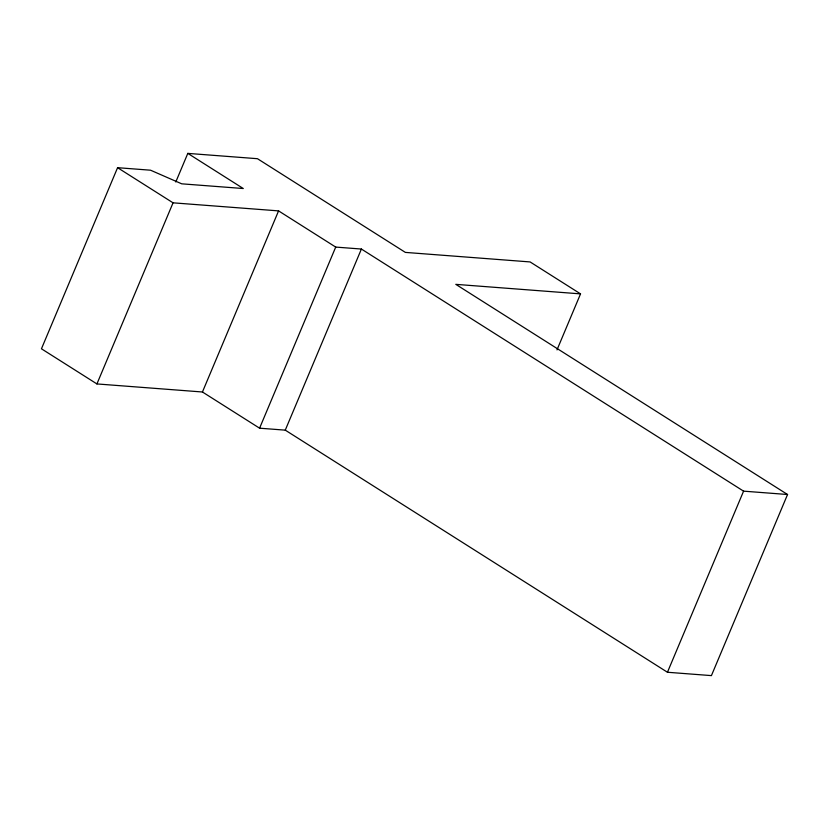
<?xml version="1.0" encoding="UTF-8"?>
<svg xmlns="http://www.w3.org/2000/svg" width="829" height="829" viewBox="0 0 829 829"><rect width="100%" height="100%" fill="white"/><g stroke="black" fill="none" stroke-linecap="round" stroke-linejoin="round"><path stroke-width="1.24" d="M175.789 181.976L187.81 153.386L243.28 188.525L181.717 183.82L150.557 170.204L117.583 167.686L41.45 348.791L96.92 383.931L202.442 391.993L259.581 428.189L285.269 430.147L667.449 672.257L711.417 675.614L787.55 494.509L455.795 284.347L580.538 293.88L556.995 349.879M96.92 383.931L173.054 202.825L278.575 210.887L335.714 247.083L361.403 249.042L743.582 491.151L787.55 494.509M202.442 391.993L278.575 210.887M259.581 428.189L335.714 247.083M285.269 430.147L361.403 249.042M667.449 672.257L743.582 491.151M187.81 153.386L257.467 158.702L405.371 252.399L530.104 261.933L580.538 293.88M117.583 167.686L173.054 202.825"/></g></svg>
